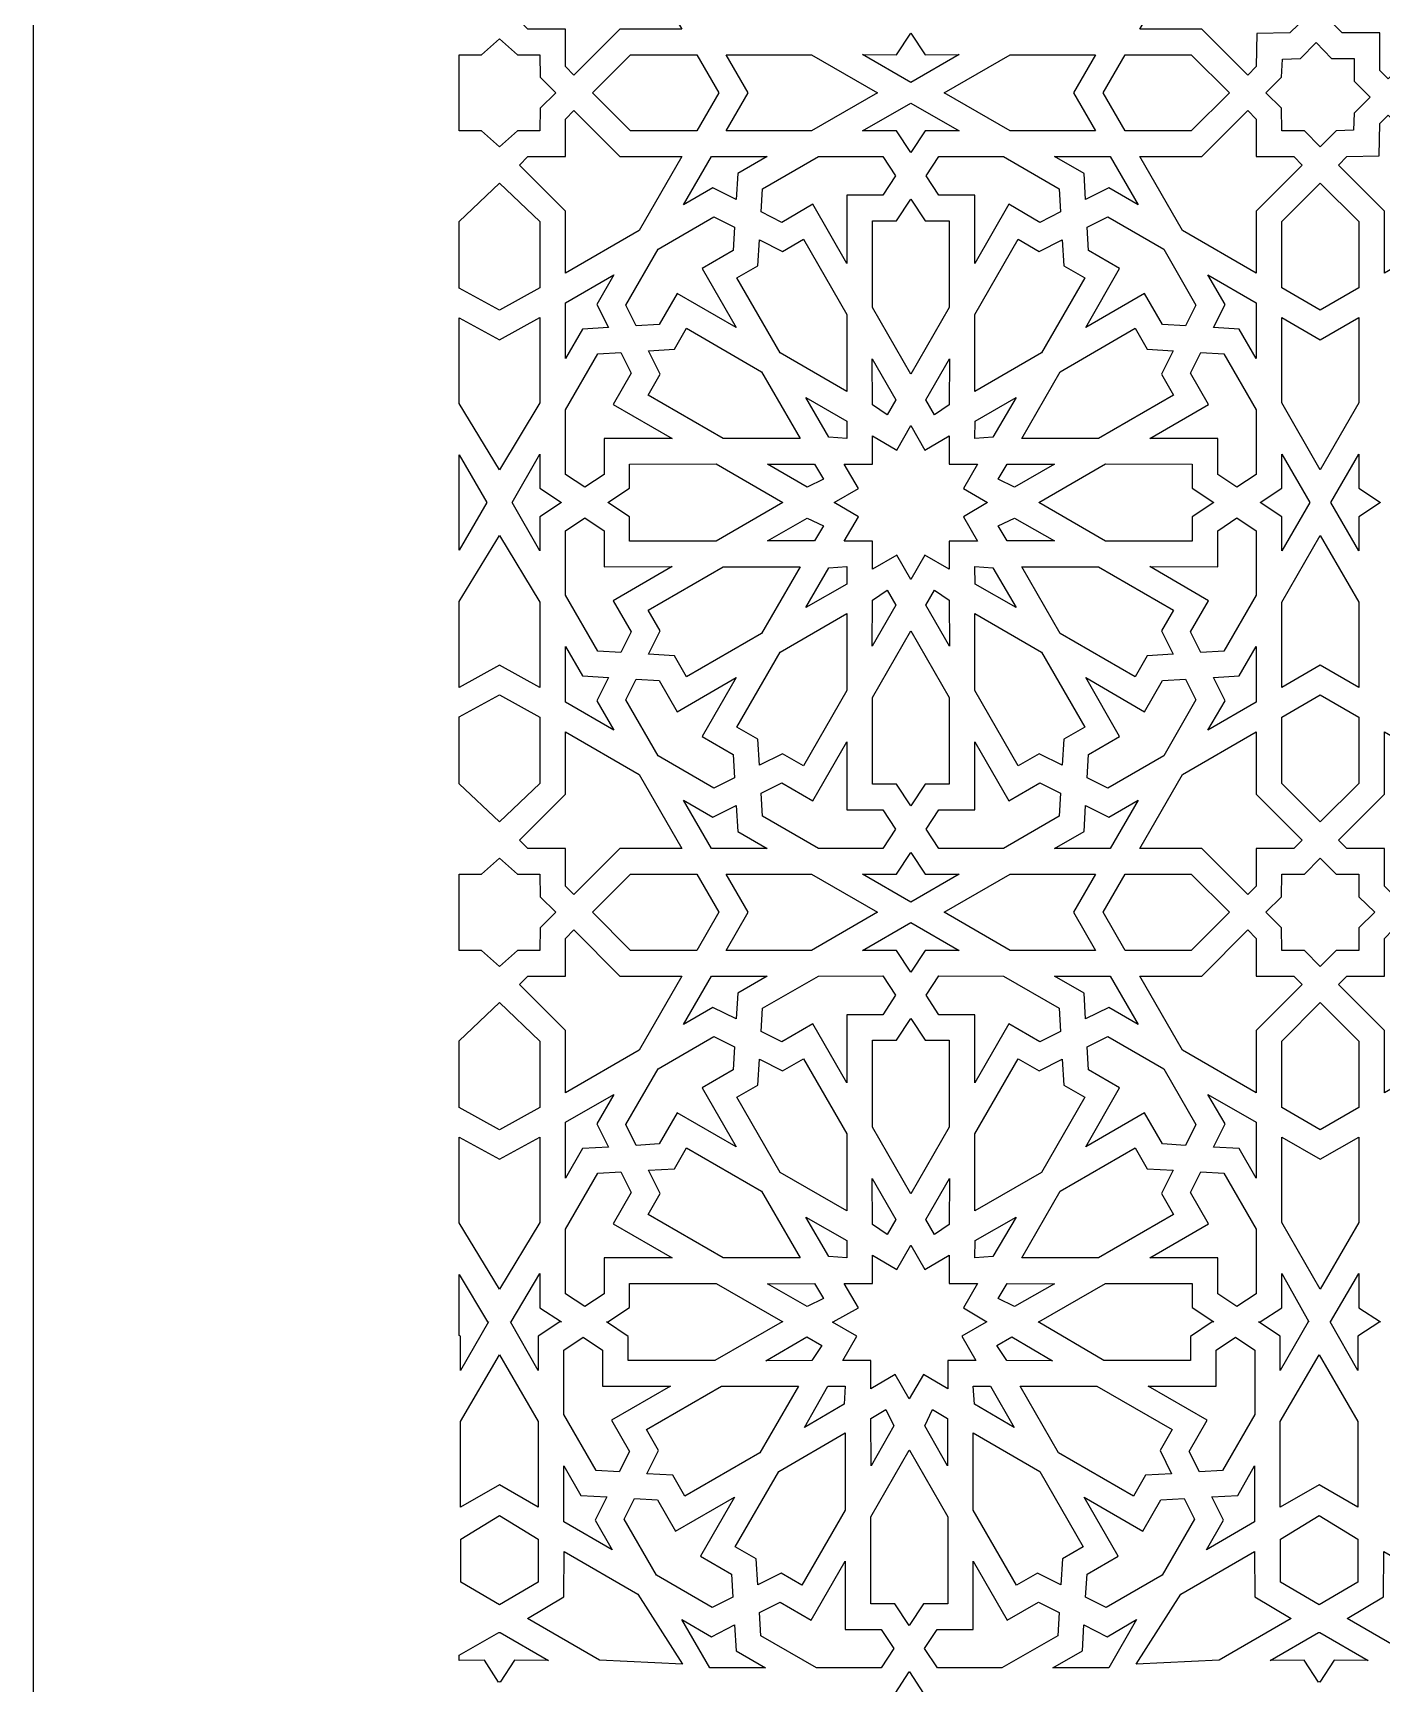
# Model space of a CAD drawing. Extents: x -1022 to 2754, y -1022 to 1022.
# Drawn here: x -1022.5 to -642.8, y 213.5 to 678.2 of the extents above; entities that cross this region are included whole.
import ezdxf

# ---------------------------------------------------------------- set-up
doc = ezdxf.new("R2010")
doc.units = 0
doc.layers.add('LAYER_1', color=18, linetype='CONTINUOUS')

msp = doc.modelspace()

# ---------------------------------------------------------------- linework, layer by layer
at = {"layer": 'LAYER_1'}
for points in [[(-1022.5, -1022.5), (1022.5, -1022.5), (1022.5, 1022.5), (-1022.5, 1022.5)], [(-851.85, 700.1), (-839.83, 679.29), (-857.32, 679.29), (-870.25, 666.3), (-872.63, 668.71), (-872.63, 679.29), (-883.19, 679.29), (-885.56, 681.67), (-872.63, 694.62), (-872.63, 712.11)], [(-679.29, 693.49), (-666.3, 680.55), (-668.71, 678.18), (-678.02, 678.02), (-678.18, 668.71), (-680.55, 666.3), (-693.49, 679.29), (-710.98, 679.29), (-699.34, 699.34), (-679.29, 710.98)], [(-622.58, 698.96), (-610.58, 678.18), (-628.06, 678.18), (-641.02, 665.24), (-643.39, 667.62), (-643.39, 678.18), (-653.97, 678.18), (-656.38, 680.55), (-643.39, 693.49), (-643.39, 710.98)], [(-886.16, 672.07), (-879.84, 672.07), (-879.78, 665.71), (-875.35, 661.34), (-879.78, 656.98), (-879.84, 650.62), (-886.16, 650.62), (-891.21, 646.12), (-896.26, 650.62), (-902.5, 650.62), (-902.5, 672.07), (-896.26, 672.07), (-891.21, 676.57)], [(-771.38, 672.07), (-761.81, 672.08), (-775.4, 664.22), (-788.99, 672.08), (-779.43, 672.07), (-775.4, 678.16)], [(-656.98, 671.03), (-650.62, 670.97), (-650.62, 664.64), (-646.12, 660.15), (-650.62, 655.66), (-650.79, 650.79), (-655.66, 650.62), (-660.15, 646.12), (-664.64, 650.62), (-670.97, 650.62), (-671.03, 656.98), (-675.46, 661.34), (-671.03, 665.71), (-670.82, 670.82), (-665.71, 671.03), (-661.34, 675.46)], [(-829.5, 661.34), (-835.69, 650.62), (-854.31, 650.62), (-865.05, 661.34), (-854.31, 672.07), (-835.69, 672.07)], [(-784.81, 661.34), (-803.4, 650.62), (-827.37, 650.62), (-821.18, 661.34), (-827.37, 672.07), (-803.4, 672.07)], [(-729.62, 661.34), (-723.44, 650.62), (-747.41, 650.62), (-766, 661.34), (-747.41, 672.07), (-723.44, 672.07)], [(-685.75, 661.34), (-696.49, 650.62), (-715.12, 650.62), (-721.3, 661.34), (-715.12, 672.07), (-696.49, 672.07)], [(-857.32, 643.39), (-839.83, 643.39), (-851.85, 622.58), (-872.63, 610.58), (-872.63, 628.06), (-885.56, 641.02), (-883.19, 643.39), (-872.63, 643.39), (-872.63, 653.97), (-870.25, 656.38)], [(-761.81, 650.6), (-771.38, 650.61), (-775.4, 644.52), (-779.43, 650.61), (-788.99, 650.6), (-775.4, 658.46)], [(-678.18, 653.97), (-678.18, 643.39), (-667.62, 643.39), (-665.24, 641.02), (-678.18, 628.06), (-678.18, 610.58), (-698.96, 622.58), (-710.98, 643.39), (-693.49, 643.39), (-680.55, 656.38)], [(-628.06, 642.12), (-610.58, 642.12), (-622.18, 622.18), (-642.12, 610.58), (-642.12, 628.06), (-655.06, 641.02), (-652.69, 643.39), (-643.58, 643.58), (-643.39, 652.69), (-641.02, 655.06)], [(-815.84, 643.39), (-824.14, 638.61), (-824.55, 631.31), (-831.1, 634.59), (-839.38, 629.79), (-831.54, 643.4)], [(-779.7, 637.97), (-783.29, 632.51), (-793.41, 632.51), (-793.42, 613.35), (-802.98, 629.96), (-811.75, 624.89), (-817.55, 627.81), (-817.16, 634.32), (-801.44, 643.41), (-783.29, 643.41)], [(-749.37, 643.41), (-733.65, 634.32), (-733.26, 627.81), (-739.06, 624.89), (-747.82, 629.96), (-757.38, 613.35), (-757.4, 632.51), (-767.52, 632.51), (-771.1, 637.97), (-767.52, 643.41)], [(-711.42, 629.79), (-719.7, 634.59), (-726.25, 631.31), (-726.66, 638.61), (-734.97, 643.39), (-719.27, 643.4)], [(-879.84, 625.08), (-879.84, 606.43), (-891.21, 600.15), (-902.5, 606.38), (-902.5, 625.17), (-891.21, 635.92)], [(-649.33, 625.08), (-649.33, 606.43), (-660.15, 600.15), (-670.97, 606.43), (-670.97, 625.08), (-660.15, 635.92)], [(-771.36, 625.31), (-764.58, 625.32), (-764.58, 600.88), (-775.4, 582.14), (-786.22, 600.88), (-786.23, 625.32), (-779.44, 625.31), (-775.4, 631.42)], [(-825.03, 623.5), (-825.41, 616.97), (-834.17, 611.91), (-824.62, 595.31), (-841.19, 604.9), (-846.25, 596.13), (-852.73, 595.75), (-855.64, 601.58), (-846.57, 617.32), (-830.85, 626.41)], [(-704.24, 617.32), (-695.16, 601.58), (-698.07, 595.75), (-704.56, 596.13), (-709.62, 604.9), (-726.19, 595.31), (-716.64, 611.91), (-725.4, 616.97), (-725.78, 623.5), (-719.96, 626.41)], [(-793.4, 598.95), (-793.4, 577.28), (-812.16, 588.12), (-824.36, 609.28), (-818.48, 612.67), (-818.04, 619.98), (-811.49, 616.72), (-805.61, 620.11)], [(-739.31, 616.72), (-732.77, 619.98), (-732.33, 612.67), (-726.44, 609.28), (-738.65, 588.12), (-757.41, 577.28), (-757.41, 598.95), (-745.2, 620.11)], [(-863.83, 601.8), (-860.55, 595.27), (-867.85, 594.83), (-872.63, 586.53), (-872.63, 602.24), (-859.03, 610.1)], [(-678.18, 602.24), (-678.18, 586.53), (-682.96, 594.83), (-690.26, 595.27), (-686.97, 601.8), (-691.78, 610.1)], [(-879.84, 574.05), (-891.21, 555.26), (-902.5, 573.9), (-902.5, 598.04), (-891.21, 591.82), (-879.84, 598.09)], [(-817.41, 582.85), (-806.59, 564.08), (-828.24, 564.07), (-849.38, 576.29), (-845.98, 582.17), (-849.25, 588.73), (-841.95, 589.18), (-838.55, 595.06)], [(-708.86, 589.18), (-701.56, 588.73), (-704.83, 582.17), (-701.43, 576.29), (-722.56, 564.07), (-744.21, 564.08), (-733.4, 582.85), (-712.26, 595.06)], [(-649.33, 574.05), (-660.15, 555.26), (-670.97, 574.05), (-670.97, 598.09), (-660.15, 591.82), (-649.33, 598.09)], [(-854.13, 582.43), (-859.18, 573.65), (-842.62, 564.06), (-861.77, 564.07), (-861.77, 553.94), (-867.2, 550.37), (-872.63, 553.96), (-872.62, 572.14), (-863.55, 587.88), (-857.06, 588.27)], [(-779.61, 574.92), (-782.04, 570.67), (-786.22, 573.52), (-786.29, 586.45)], [(-764.59, 573.52), (-768.77, 570.67), (-771.2, 574.92), (-764.52, 586.45)], [(-687.26, 587.88), (-678.18, 572.14), (-678.18, 553.96), (-683.61, 550.37), (-689.04, 553.94), (-689.04, 564.07), (-708.18, 564.06), (-691.62, 573.65), (-696.68, 582.43), (-693.75, 588.27)], [(-793.47, 568.95), (-793.45, 564.05), (-798.49, 564.42), (-805.01, 575.58)], [(-752.32, 564.42), (-757.36, 564.05), (-757.34, 568.95), (-745.8, 575.58)], [(-771.45, 560.81), (-764.58, 564.8), (-764.58, 556.85), (-756.68, 556.85), (-760.63, 550.01), (-753.8, 546.03), (-760.63, 542.05), (-756.68, 535.2), (-764.58, 535.2), (-764.58, 527.25), (-771.45, 531.24), (-775.4, 524.37), (-775.4, 524.37), (-775.41, 524.37), (-779.36, 531.24), (-786.22, 527.25), (-786.22, 535.2), (-794.13, 535.2), (-790.18, 542.05), (-797, 546.03), (-790.18, 550.01), (-794.13, 556.85), (-786.22, 556.85), (-786.22, 564.8), (-779.36, 560.81), (-775.41, 567.68), (-775.4, 567.68), (-775.4, 567.68)], [(-894.76, 546.03), (-902.5, 532.61), (-902.5, 559.44)], [(-879.83, 550.05), (-873.72, 546.04), (-873.73, 546.03), (-873.72, 546.01), (-879.83, 542.01), (-879.81, 532.41), (-887.67, 546.03), (-879.81, 559.64)], [(-663.14, 546.03), (-671, 532.41), (-670.98, 542.01), (-677.08, 546.01), (-677.07, 546.03), (-677.08, 546.04), (-670.98, 550.05), (-671, 559.64)], [(-649.33, 550.05), (-643.22, 546.04), (-643.23, 546.03), (-643.22, 546.01), (-649.33, 542.01), (-649.31, 532.41), (-657.16, 546.03), (-649.31, 559.64)], [(-811.43, 546.05), (-811.45, 546.03), (-811.43, 546), (-830.16, 535.17), (-854.57, 535.18), (-854.58, 541.98), (-860.67, 546.02), (-860.67, 546.03), (-860.67, 546.03), (-854.58, 550.08), (-854.57, 556.87), (-830.16, 556.88)], [(-800.03, 552.6), (-804.58, 550.4), (-815.8, 556.8), (-802.49, 556.83)], [(-735.01, 556.8), (-746.23, 550.4), (-750.78, 552.6), (-748.32, 556.83)], [(-696.24, 556.87), (-696.23, 550.08), (-690.14, 546.03), (-690.14, 546.03), (-690.14, 546.02), (-696.23, 541.98), (-696.24, 535.18), (-720.64, 535.17), (-739.38, 546), (-739.36, 546.03), (-739.38, 546.05), (-720.64, 556.88)], [(-861.77, 538.11), (-861.77, 527.98), (-842.62, 527.99), (-859.18, 518.4), (-854.13, 509.62), (-857.06, 503.78), (-863.55, 504.17), (-872.62, 519.92), (-872.63, 538.1), (-867.2, 541.69)], [(-800.03, 539.45), (-802.49, 535.22), (-815.8, 535.25), (-804.58, 541.66)], [(-735.01, 535.25), (-748.32, 535.22), (-750.78, 539.45), (-746.23, 541.66)], [(-678.18, 538.1), (-678.18, 519.92), (-687.26, 504.17), (-693.75, 503.78), (-696.68, 509.62), (-691.62, 518.4), (-708.18, 527.99), (-689.04, 527.98), (-689.04, 538.11), (-683.61, 541.69)], [(-879.84, 518), (-879.84, 493.96), (-891.21, 500.23), (-902.5, 494.01), (-902.5, 518.15), (-891.21, 536.79)], [(-649.33, 518), (-649.33, 493.96), (-660.15, 500.23), (-670.97, 493.96), (-670.97, 518), (-660.15, 536.79)], [(-806.59, 527.97), (-817.41, 509.2), (-838.55, 496.99), (-841.95, 502.87), (-849.25, 503.33), (-845.98, 509.88), (-849.38, 515.77), (-828.24, 527.98)], [(-793.47, 523.1), (-805.01, 516.47), (-798.49, 527.63), (-793.45, 528)], [(-752.32, 527.63), (-745.8, 516.47), (-757.34, 523.1), (-757.36, 528)], [(-701.43, 515.77), (-704.83, 509.88), (-701.56, 503.33), (-708.86, 502.87), (-712.26, 496.99), (-733.4, 509.2), (-744.21, 527.97), (-722.56, 527.98)], [(-779.61, 517.13), (-786.29, 505.6), (-786.22, 518.54), (-782.04, 521.38)], [(-764.59, 518.54), (-764.52, 505.6), (-771.2, 517.13), (-768.77, 521.38)], [(-793.4, 493.1), (-805.61, 471.94), (-811.49, 475.33), (-818.04, 472.07), (-818.48, 479.39), (-824.36, 482.78), (-812.16, 503.94), (-793.4, 514.77)], [(-738.65, 503.94), (-726.44, 482.78), (-732.33, 479.39), (-732.77, 472.07), (-739.31, 475.33), (-745.2, 471.94), (-757.41, 493.1), (-757.41, 514.77)], [(-764.58, 491.17), (-764.58, 466.73), (-771.36, 466.74), (-775.4, 460.63), (-779.44, 466.74), (-786.23, 466.73), (-786.22, 491.17), (-775.4, 509.91)], [(-867.85, 497.22), (-860.55, 496.78), (-863.83, 490.25), (-859.03, 481.95), (-872.63, 489.81), (-872.63, 505.52)], [(-678.18, 489.81), (-691.78, 481.95), (-686.97, 490.25), (-690.26, 496.78), (-682.96, 497.22), (-678.18, 505.52)], [(-834.17, 480.15), (-825.41, 475.08), (-825.03, 468.55), (-830.85, 465.64), (-846.57, 474.73), (-855.64, 490.47), (-852.73, 496.3), (-846.25, 495.92), (-841.19, 487.15), (-824.62, 496.75)], [(-709.62, 487.15), (-704.56, 495.92), (-698.07, 496.3), (-695.16, 490.47), (-704.24, 474.73), (-719.96, 465.64), (-725.78, 468.55), (-725.4, 475.08), (-716.64, 480.15), (-726.19, 496.75)], [(-879.84, 485.63), (-879.84, 466.97), (-891.21, 456.13), (-902.5, 466.88), (-902.5, 485.68), (-891.21, 491.9)], [(-649.33, 485.63), (-649.33, 466.97), (-660.15, 456.13), (-670.97, 466.97), (-670.97, 485.63), (-660.15, 491.9)], [(-851.85, 469.47), (-839.83, 448.66), (-857.32, 448.66), (-870.25, 435.67), (-872.63, 438.08), (-872.63, 448.66), (-883.19, 448.66), (-885.56, 451.03), (-872.63, 463.99), (-872.63, 481.48)], [(-793.41, 459.55), (-783.29, 459.54), (-779.7, 454.08), (-783.29, 448.64), (-801.44, 448.65), (-817.16, 457.74), (-817.55, 464.24), (-811.75, 467.16), (-802.98, 462.09), (-793.42, 478.7)], [(-747.82, 462.09), (-739.06, 467.16), (-733.26, 464.24), (-733.65, 457.74), (-749.37, 448.65), (-767.52, 448.64), (-771.1, 454.08), (-767.52, 459.54), (-757.4, 459.55), (-757.38, 478.7)], [(-678.18, 463.99), (-665.24, 451.03), (-667.62, 448.66), (-678.18, 448.66), (-678.18, 438.08), (-680.55, 435.67), (-693.49, 448.66), (-710.98, 448.66), (-698.96, 469.47), (-678.18, 481.48)], [(-621.34, 469.47), (-609.33, 448.66), (-626.82, 448.66), (-639.75, 435.67), (-642.12, 438.08), (-642.12, 448.66), (-652.69, 448.66), (-655.06, 451.03), (-642.12, 463.99), (-642.12, 481.48)], [(-831.1, 457.47), (-824.55, 460.74), (-824.14, 453.44), (-815.84, 448.66), (-831.54, 448.65), (-839.38, 462.26)], [(-719.27, 448.65), (-734.97, 448.66), (-726.66, 453.44), (-726.25, 460.74), (-719.7, 457.47), (-711.42, 462.26)], [(-771.38, 441.44), (-761.81, 441.45), (-775.4, 433.59), (-788.99, 441.45), (-779.43, 441.44), (-775.4, 447.53)], [(-886.16, 441.44), (-879.84, 441.44), (-879.78, 435.07), (-875.35, 430.71), (-879.78, 426.35), (-879.84, 419.98), (-886.16, 419.98), (-891.21, 415.49), (-896.26, 419.98), (-902.5, 419.98), (-902.5, 441.44), (-896.26, 441.44), (-891.21, 445.93)], [(-829.5, 430.71), (-835.69, 419.98), (-854.31, 419.98), (-865.05, 430.71), (-854.31, 441.44), (-835.69, 441.44)], [(-784.81, 430.71), (-803.4, 419.98), (-827.37, 419.98), (-821.18, 430.71), (-827.37, 441.44), (-803.4, 441.44)], [(-729.62, 430.71), (-723.44, 419.98), (-747.41, 419.98), (-766, 430.71), (-747.41, 441.44), (-723.44, 441.44)], [(-685.75, 430.71), (-696.49, 419.98), (-715.12, 419.98), (-721.3, 430.71), (-715.12, 441.44), (-696.49, 441.44)], [(-655.66, 441.44), (-649.33, 441.44), (-649.28, 435.07), (-644.84, 430.71), (-649.28, 426.35), (-649.33, 419.98), (-655.66, 419.98), (-660.15, 415.49), (-664.64, 419.98), (-670.97, 419.98), (-671.03, 426.35), (-675.46, 430.71), (-671.03, 435.07), (-670.97, 441.44), (-664.64, 441.44), (-660.15, 445.93)], [(-761.81, 419.97), (-771.38, 419.98), (-775.4, 413.89), (-779.43, 419.98), (-788.99, 419.97), (-775.4, 427.83)], [(-857.32, 412.76), (-839.83, 412.76), (-851.85, 391.95), (-872.63, 379.94), (-872.63, 397.43), (-885.56, 410.39), (-883.19, 412.76), (-872.63, 412.76), (-872.63, 423.34), (-870.25, 425.75)], [(-678.18, 423.34), (-678.18, 412.76), (-667.62, 412.76), (-665.24, 410.39), (-678.18, 397.43), (-678.18, 379.94), (-698.96, 391.95), (-710.98, 412.76), (-693.49, 412.76), (-680.55, 425.75)], [(-626.82, 412.76), (-609.33, 412.76), (-621.34, 391.95), (-642.12, 379.94), (-642.12, 397.43), (-655.06, 410.39), (-652.69, 412.76), (-642.12, 412.76), (-642.12, 423.34), (-639.75, 425.75)], [(-815.84, 412.76), (-824.14, 407.98), (-824.55, 400.68), (-831.1, 403.95), (-839.38, 399.16), (-831.54, 412.76)], [(-779.7, 407.34), (-783.29, 401.88), (-793.41, 401.87), (-793.42, 382.72), (-802.98, 399.33), (-811.75, 394.26), (-817.55, 397.18), (-817.16, 403.68), (-801.44, 412.77), (-783.29, 412.78)], [(-749.37, 412.77), (-733.65, 403.68), (-733.26, 397.18), (-739.06, 394.26), (-747.82, 399.33), (-757.38, 382.72), (-757.4, 401.87), (-767.52, 401.88), (-771.1, 407.34), (-767.52, 412.78)], [(-711.42, 399.16), (-719.7, 403.95), (-726.25, 400.68), (-726.66, 407.98), (-734.97, 412.76), (-719.27, 412.76)], [(-879.84, 394.45), (-879.84, 375.79), (-891.21, 369.52), (-902.5, 375.74), (-902.5, 394.54), (-891.21, 405.29)], [(-649.33, 394.45), (-649.33, 375.79), (-660.15, 369.52), (-670.97, 375.79), (-670.97, 394.45), (-660.15, 405.29)], [(-771.36, 394.68), (-764.58, 394.69), (-764.58, 370.25), (-775.4, 351.51), (-786.22, 370.25), (-786.23, 394.69), (-779.44, 394.68), (-775.4, 400.79)], [(-825.03, 392.87), (-825.41, 386.34), (-834.17, 381.27), (-824.62, 364.67), (-841.19, 374.27), (-846.25, 365.5), (-852.73, 365.12), (-855.64, 370.95), (-846.57, 386.69), (-830.85, 395.78)], [(-704.24, 386.69), (-695.16, 370.95), (-698.07, 365.12), (-704.56, 365.5), (-709.62, 374.27), (-726.19, 364.67), (-716.64, 381.27), (-725.4, 386.34), (-725.78, 392.87), (-719.96, 395.78)], [(-793.4, 368.32), (-793.4, 346.65), (-812.16, 357.48), (-824.36, 378.64), (-818.48, 382.03), (-818.04, 389.35), (-811.49, 386.09), (-805.61, 389.48)], [(-739.31, 386.09), (-732.77, 389.35), (-732.33, 382.03), (-726.44, 378.64), (-738.65, 357.48), (-757.41, 346.65), (-757.41, 368.32), (-745.2, 389.48)], [(-863.83, 371.17), (-860.55, 364.64), (-867.85, 364.2), (-872.63, 355.9), (-872.63, 371.61), (-859.03, 379.47)], [(-678.18, 371.61), (-678.18, 355.9), (-682.96, 364.2), (-690.26, 364.64), (-686.97, 371.17), (-691.78, 379.47)], [(-879.84, 343.42), (-891.21, 324.63), (-902.5, 343.27), (-902.5, 367.41), (-891.21, 361.19), (-879.84, 367.46)], [(-649.33, 343.42), (-660.15, 324.63), (-670.97, 343.42), (-670.97, 367.46), (-660.15, 361.19), (-649.33, 367.46)], [(-817.41, 352.22), (-806.59, 333.45), (-828.24, 333.44), (-849.38, 345.65), (-845.98, 351.54), (-849.25, 358.09), (-841.95, 358.55), (-838.55, 364.43)], [(-708.86, 358.55), (-701.56, 358.09), (-704.83, 351.54), (-701.43, 345.65), (-722.56, 333.44), (-744.21, 333.45), (-733.4, 352.22), (-712.26, 364.43)], [(-854.13, 351.8), (-859.18, 343.02), (-842.62, 333.43), (-861.77, 333.44), (-861.77, 323.31), (-867.2, 319.73), (-872.63, 323.32), (-872.62, 341.5), (-863.55, 357.25), (-857.06, 357.64)], [(-779.61, 344.29), (-782.04, 340.04), (-786.22, 342.88), (-786.29, 355.82)], [(-764.59, 342.88), (-768.77, 340.04), (-771.2, 344.29), (-764.52, 355.82)], [(-687.26, 357.25), (-678.18, 341.5), (-678.18, 323.32), (-683.61, 319.73), (-689.04, 323.31), (-689.04, 333.44), (-708.18, 333.43), (-691.62, 343.02), (-696.68, 351.8), (-693.75, 357.64)], [(-793.47, 338.31), (-793.45, 333.42), (-798.49, 333.79), (-805.01, 344.95)], [(-752.32, 333.79), (-757.36, 333.42), (-757.34, 338.31), (-745.8, 344.95)], [(-771.45, 330.18), (-764.58, 334.17), (-764.58, 326.22), (-756.68, 326.22), (-760.63, 319.37), (-754.03, 315.4), (-754.21, 315.38), (-761.08, 311.42), (-757.12, 304.55), (-765.03, 304.55), (-765.03, 296.63), (-771.89, 300.59), (-775.85, 293.75), (-779.81, 300.59), (-786.67, 296.63), (-786.67, 304.55), (-794.58, 304.55), (-790.62, 311.42), (-797.49, 315.38), (-797.23, 315.4), (-790.18, 319.37), (-794.13, 326.22), (-786.22, 326.22), (-786.22, 334.17), (-779.36, 330.18), (-775.41, 337.05), (-775.4, 337.05), (-775.4, 337.05)], [(-894.54, 315.4), (-894.31, 315.4), (-902.16, 301.79), (-902.15, 311.37), (-902.5, 311.6), (-902.5, 328.81)], [(-879.83, 319.41), (-873.72, 315.41), (-873.95, 315.41), (-874.17, 315.41), (-880.28, 311.37), (-880.27, 301.79), (-888.11, 315.4), (-887.89, 315.4), (-879.81, 329.01)], [(-811.43, 315.41), (-811.67, 315.4), (-830.62, 304.57), (-855.02, 304.56), (-855.01, 311.35), (-861.12, 315.4), (-860.89, 315.4), (-860.67, 315.4), (-854.58, 319.44), (-854.57, 326.24), (-830.16, 326.25)], [(-800.03, 321.97), (-804.58, 319.76), (-815.8, 326.17), (-802.49, 326.2)], [(-735.01, 326.17), (-746.23, 319.76), (-750.78, 321.97), (-748.32, 326.2)], [(-696.24, 326.24), (-696.23, 319.44), (-690.14, 315.4), (-690.36, 315.4), (-690.58, 315.4), (-696.69, 311.35), (-696.68, 304.56), (-721.08, 304.57), (-739.58, 315.4), (-739.38, 315.41), (-720.64, 326.25)], [(-663.37, 315.4), (-663.59, 315.4), (-671.43, 301.79), (-671.42, 311.37), (-677.53, 315.41), (-677.3, 315.41), (-677.08, 315.41), (-670.98, 319.41), (-671, 329.01)], [(-649.33, 319.41), (-643.22, 315.41), (-643.34, 315.41), (-643.44, 315.41), (-649.55, 311.37), (-649.54, 301.79), (-657.39, 315.4), (-657.27, 315.4), (-649.31, 329.01)], [(-862.2, 307.5), (-862.2, 297.37), (-843.07, 297.35), (-859.65, 287.78), (-854.6, 279), (-857.51, 273.19), (-864, 273.58), (-873.08, 289.32), (-873.08, 307.5), (-867.65, 311.09)], [(-800.46, 308.76), (-803.3, 304.57), (-816.21, 304.5), (-804.7, 311.19)], [(-735.49, 304.5), (-748.4, 304.57), (-751.24, 308.76), (-747, 311.19)], [(-678.62, 307.5), (-678.62, 289.32), (-687.69, 273.58), (-694.19, 273.19), (-697.1, 279), (-692.04, 287.78), (-708.63, 297.35), (-689.5, 297.37), (-689.5, 307.5), (-684.05, 311.09)], [(-880.29, 287.38), (-880.29, 263.33), (-891.21, 269.54), (-902.14, 263.33), (-902.14, 287.38), (-891.21, 306.16)], [(-649.56, 287.38), (-649.56, 263.33), (-660.49, 269.54), (-671.41, 263.33), (-671.41, 287.38), (-660.49, 306.16)], [(-817.87, 278.59), (-839, 266.37), (-842.39, 272.26), (-849.69, 272.7), (-846.44, 279.26), (-849.82, 285.15), (-828.69, 297.37), (-807.06, 297.37)], [(-794.21, 292.28), (-805.36, 285.75), (-798.73, 297.31), (-793.85, 297.33)], [(-752.96, 297.31), (-746.34, 285.75), (-757.48, 292.28), (-757.85, 297.33)], [(-701.88, 285.15), (-705.26, 279.26), (-702, 272.7), (-709.31, 272.26), (-712.7, 266.37), (-733.82, 278.59), (-744.64, 297.37), (-723.01, 297.37)], [(-780.21, 286.18), (-786.6, 274.94), (-786.64, 288.27), (-782.41, 290.74)], [(-765.06, 288.27), (-765.09, 274.94), (-771.49, 286.18), (-769.28, 290.74)], [(-793.87, 262.48), (-806.06, 241.31), (-811.94, 244.72), (-818.48, 241.44), (-818.94, 248.75), (-824.81, 252.16), (-812.61, 273.33), (-793.88, 284.16)], [(-739.08, 273.33), (-726.89, 252.16), (-732.76, 248.75), (-733.21, 241.44), (-739.76, 244.72), (-745.64, 241.31), (-757.83, 262.48), (-757.82, 284.16)], [(-765.01, 260.56), (-765.02, 236.12), (-771.81, 236.11), (-775.85, 230), (-779.89, 236.11), (-786.68, 236.12), (-786.69, 260.56), (-775.87, 279.32), (-775.85, 279.29), (-775.83, 279.32)], [(-868.29, 266.58), (-861, 266.17), (-864.27, 259.62), (-859.49, 251.32), (-873.07, 259.18), (-873.07, 274.9)], [(-678.63, 259.18), (-692.21, 251.32), (-687.42, 259.62), (-690.69, 266.17), (-683.41, 266.58), (-678.63, 274.9)], [(-834.64, 249.51), (-825.88, 244.45), (-825.5, 237.95), (-831.32, 235.04), (-847.04, 244.13), (-856.12, 259.87), (-853.21, 265.7), (-846.69, 265.32), (-841.63, 256.55), (-825.05, 266.11)], [(-710.07, 256.55), (-705.01, 265.32), (-698.49, 265.7), (-695.58, 259.87), (-704.66, 244.13), (-720.38, 235.04), (-726.2, 237.95), (-725.82, 244.45), (-717.06, 249.51), (-726.64, 266.11)], [(-880.35, 254.31), (-880.32, 242.14), (-891.21, 235.77), (-902.11, 242.14), (-902.07, 254.31), (-891.21, 260.97)], [(-649.63, 254.31), (-649.59, 242.14), (-660.49, 235.77), (-671.38, 242.14), (-671.34, 254.31), (-660.49, 260.97)], [(-852.3, 238.82), (-839.71, 219.11), (-863.05, 220.19), (-883.32, 231.94), (-873.07, 238.05), (-873.02, 250.8)], [(-793.87, 228.9), (-783.75, 228.9), (-780.18, 223.47), (-783.77, 218.03), (-801.92, 218.03), (-817.64, 227.12), (-818.03, 233.62), (-812.2, 236.56), (-803.43, 231.49), (-793.86, 248.08)], [(-748.26, 231.49), (-739.5, 236.56), (-733.67, 233.62), (-734.06, 227.12), (-749.78, 218.03), (-767.93, 218.03), (-771.52, 223.47), (-767.95, 228.9), (-757.83, 228.9), (-757.84, 248.08)], [(-678.62, 238.05), (-668.38, 231.94), (-688.65, 220.19), (-711.99, 219.11), (-699.4, 238.82), (-678.67, 250.8)], [(-621.57, 238.82), (-608.98, 219.11), (-632.32, 220.19), (-652.59, 231.94), (-642.35, 238.05), (-642.3, 250.8)], [(-877.42, 220.17), (-887, 220.19), (-891, 214.07), (-891.21, 214.14), (-891.43, 214.07), (-895.43, 220.19), (-902.5, 220.17), (-902.5, 221.62), (-891.42, 228.04), (-891.21, 228.02), (-891.01, 228.04)], [(-831.54, 226.83), (-825.02, 230.13), (-824.58, 222.81), (-816.29, 218.03), (-831.98, 218.03), (-839.83, 231.65)], [(-719.72, 218.03), (-735.41, 218.03), (-727.12, 222.81), (-726.68, 230.13), (-720.16, 226.83), (-711.87, 231.65)], [(-646.69, 220.17), (-656.27, 220.19), (-660.27, 214.07), (-660.49, 214.14), (-660.7, 214.07), (-664.7, 220.19), (-674.28, 220.17), (-660.69, 228.04), (-660.49, 228.02), (-660.28, 228.04)], [(-771.84, 210.81), (-762.26, 210.83), (-775.85, 202.97), (-789.44, 210.83), (-779.86, 210.81), (-775.86, 216.93), (-775.85, 216.91), (-775.83, 216.93)]]:
    msp.add_lwpolyline(points, close=True, dxfattribs=at)

doc.saveas('drawing.dxf')
